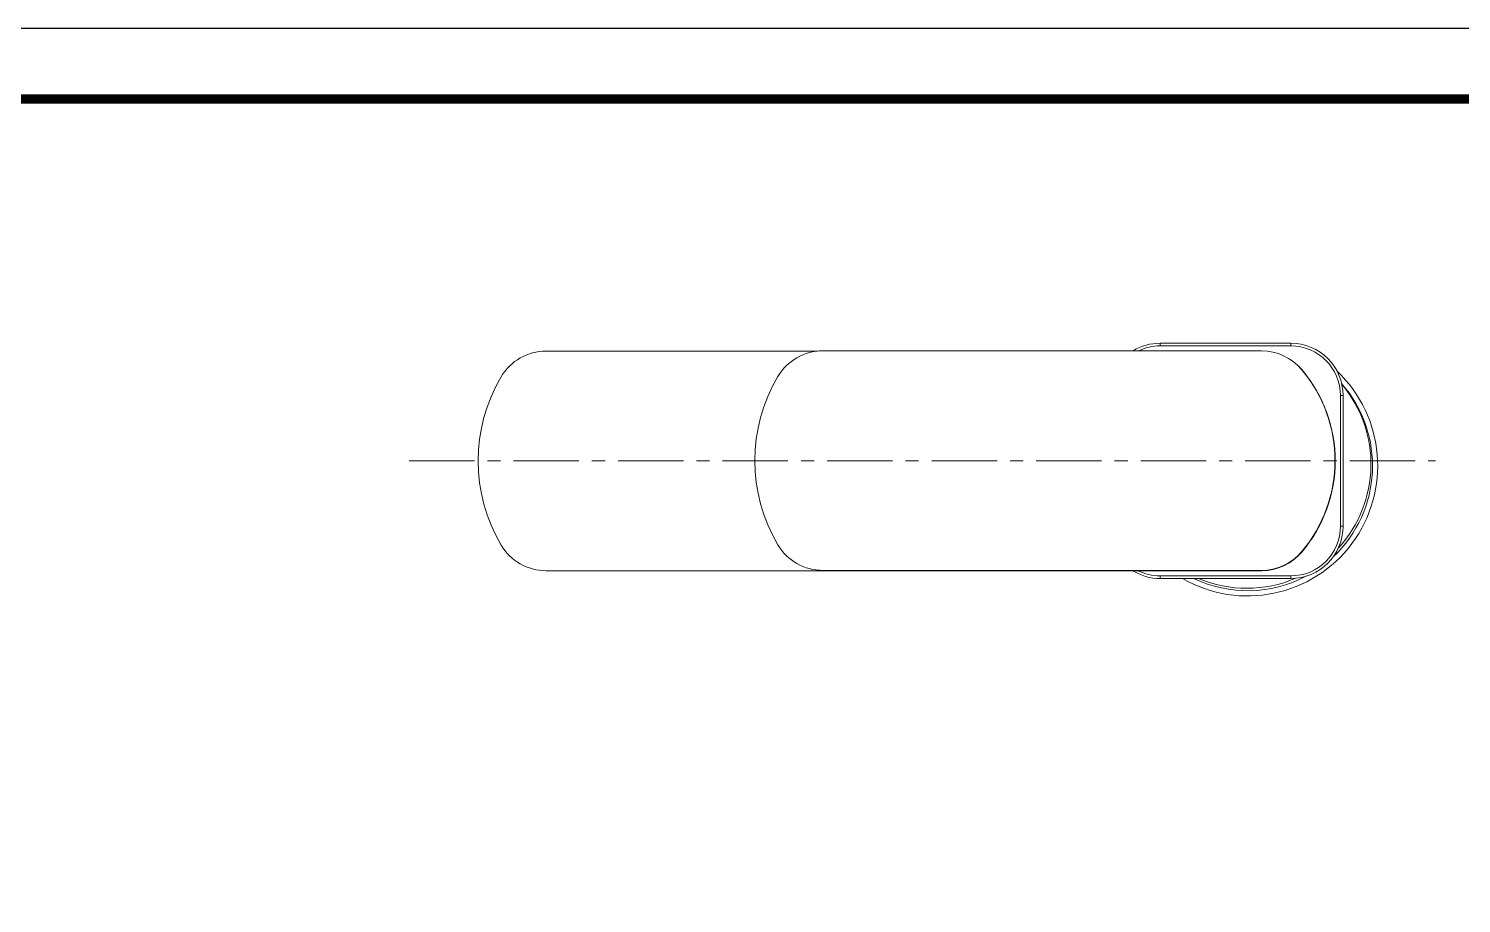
# Model space of a CAD drawing. Extents: x 841 to 1631, y 0 to 579.
# Drawn here: x 1132.6 to 1406.8, y 411.5 to 578.8 of the extents above; entities that cross this region are included whole.
import ezdxf

# ---------------------------------------------------------------- set-up
doc = ezdxf.new("R2010")
doc.units = 0
doc.header["$LTSCALE"] = 10
doc.header["$MEASUREMENT"] = 0
doc.linetypes.add('CENTER', pattern=[2, 1.25, -0.25, 0.25, -0.25])
doc.layers.get('0').update_dxf_attribs({"linetype": 'CONTINUOUS'})
doc.layers.add('1', color=7, linetype='CONTINUOUS')
doc.layers.add('BODY', color=7, linetype='CONTINUOUS')

msp = doc.modelspace()

# ---------------------------------------------------------------- linework, layer by layer
at = {"ltscale": 0.5}
msp.add_lwpolyline([(840.82, 0), (1630.7, 0), (1630.7, 578.76), (840.82, 578.76)], close=True, dxfattribs=at)
at = {"color": 5, "linetype": 'ByBlock', "lineweight": 200, "const_width": 1.82}
msp.add_lwpolyline([(853.52, 24.78), (1617.92, 24.78), (1617.92, 565.32), (853.52, 565.32)], close=True, dxfattribs=at)
at = {"layer": '1', "color": 7, "linetype": 'Continuous', "lineweight": 18}
for p, q in [((1374.12, 518.59), (1349.12, 518.59)), ((1231.63, 517.09), (1283.59, 517.09)), ((1284.58, 517.14), (1368.54, 517.14)), ((1384.12, 483.59), (1384.12, 508.59)), ((1231.63, 475.09), (1354.35, 475.09)), ((1284.58, 475.14), (1368.54, 475.14)), ((1354.39, 475.09), (1368.59, 475.09)), ((1349.12, 473.59), (1374.12, 473.59))]:
    msp.add_line(p, q, dxfattribs=at)
at = {"layer": '1', "color": 7, "linetype": 'Continuous', "lineweight": 13}
for p, q in [((1349.12, 518.09), (1349.12, 518.59)), ((1374.12, 518.09), (1374.12, 518.59)), ((1374.12, 518.09), (1349.12, 518.09)), ((1383.62, 483.59), (1383.62, 508.59)), ((1383.62, 508.59), (1384.12, 508.59)), ((1383.62, 483.59), (1384.12, 483.59)), ((1349.12, 474.09), (1349.12, 473.59)), ((1349.12, 474.09), (1374.12, 474.09)), ((1374.12, 474.09), (1374.12, 473.59))]:
    msp.add_line(p, q, dxfattribs=at)
at = {"layer": '1', "color": 7, "linetype": 'Continuous', "lineweight": 18}
for centre, radius, start, end in [((1349.12, 508.59), 10, 90, 120.9684), ((1374.12, 508.59), 10, 0, 90), ((1231.63, 507.09), 10, 90, 149.3265), ((1284.58, 507.14), 10, 90, 149.3265), ((1368.54, 507.14), 10, 40.1778, 90), ((1365.86, 495.16), 24.9, 240.0107, 46.5886), ((1368.59, 507.09), 10, 40.1778, 45.2028), ((1355.52, 496.14), 27.05, 319.8222, 40.1778), ((1355.57, 496.09), 27.05, 319.8222, 40.1778), ((1250.18, 496.09), 31.56, 149.3265, 210.6735), ((1303.13, 496.14), 31.56, 149.3265, 210.6735), ((1365.86, 495.16), 23.9, 313.2628, 41.1578), ((1365.71, 495.47), 23.75, 317.4366, 40.0893), ((1374.12, 483.59), 10, 270, 0), ((1231.63, 485.09), 10, 210.6735, 270), ((1284.58, 485.14), 10, 210.6735, 270), ((1368.54, 485.14), 10, 270, 319.8222), ((1368.59, 485.09), 10, 270, 319.8222), ((1349.12, 483.59), 10, 237.6717, 270), ((1365.86, 495.16), 23.9, 244.4723, 297.8069), ((1365.71, 495.47), 23.75, 247.1329, 293.1312)]:
    msp.add_arc(centre, radius, start, end, dxfattribs=at)
at = {"layer": '1', "color": 7, "linetype": 'Continuous', "lineweight": 13}
for centre, start, end in [((1349.12, 508.59), 90, 115.8427), ((1374.12, 508.59), 0, 90), ((1374.12, 483.59), 270, 0), ((1349.12, 483.59), 243.4739, 270)]:
    msp.add_arc(centre, 9.5, start, end, dxfattribs=at)
at = {"layer": 'BODY', "color": 1, "linetype": 'CENTER', "lineweight": 5}
msp.add_line((1205.41, 496.09), (1401.78, 496.09), dxfattribs=at)

doc.saveas('drawing.dxf')
